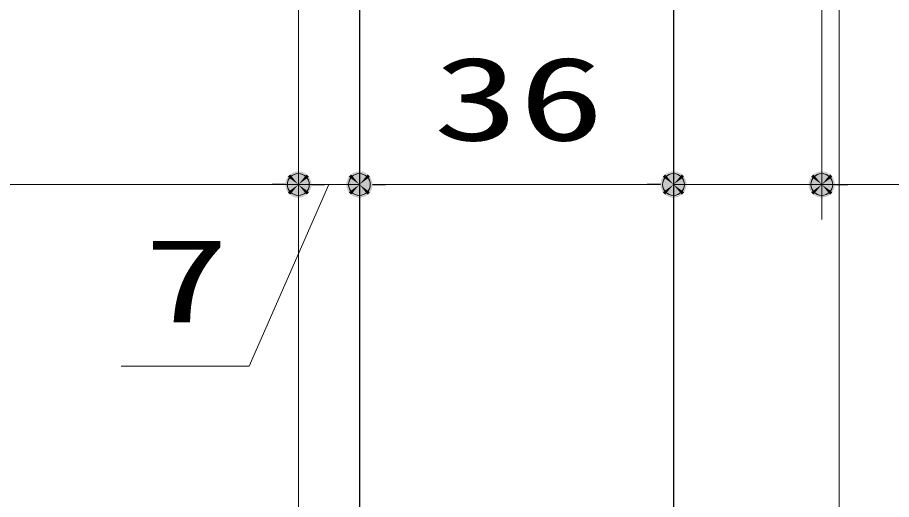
# Model space of a CAD drawing. Units: millimetres, scale not verified. Extents: x -1306 to 1306, y -607 to 607.
# Drawn here: x -563 to -462.8, y 317.9 to 373.1 of the extents above; entities that cross this region are included whole.
import ezdxf
from ezdxf.enums import TextEntityAlignment as Align

# ---------------------------------------------------------------- set-up
doc = ezdxf.new("R2010")
doc.units = ezdxf.units.MM
doc.header["$LTSCALE"] = 5
doc.header["$PDMODE"] = 32
doc.header["$PDSIZE"] = 2.5
for name, color, linetype, lineweight in [('0-4_線(白)', 7, 'Continuous', 30), ('0-5_寸法線', 3, 'Continuous', 13), ('0-6_0', 3, 'Continuous', 25), ('0-7_DEFPOINTS', 7, 'Continuous', 5), ('0-8_線(水)', 4, 'Continuous', 9)]:
    doc.layers.add(name, color=color, linetype=linetype, lineweight=lineweight)
doc.styles.add('ＭＳ ゴシック', font='')
doc.styles.get('ＭＳ ゴシック').set_extended_font_data('MS Gothic')

# ---------------------------------------------------------------- blocks, each defined once
blk = doc.blocks.new('_DOT')
at = {"layer": '0-6_0'}
blk.add_line((-2.5, 0), (-5, 0), dxfattribs=at)
for points in [[(0, 0), (-2.023, 1.469), (-1.822, 1.711)], [(0, 0), (-1.822, 1.711), (-1.594, 1.926)], [(0, 0), (-1.594, 1.926), (-1.34, 2.111)], [(0, 0), (-1.34, 2.111), (-1.064, 2.262)], [(0, 0), (-1.064, 2.262), (-0.773, 2.378)], [(0, 0), (-0.773, 2.378), (-0.468, 2.456)], [(0, 0), (-0.468, 2.456), (-0.157, 2.495)], [(0, 0), (-0.157, 2.495), (0.157, 2.495)], [(0, 0), (0.157, 2.495), (0.468, 2.456)], [(0, 0), (0.468, 2.456), (0.773, 2.378)], [(0, 0), (0.773, 2.378), (1.064, 2.262)], [(0, 0), (1.064, 2.262), (1.34, 2.111)], [(0, 0), (1.34, 2.111), (1.594, 1.926)], [(0, 0), (1.594, 1.926), (1.822, 1.711)], [(0, 0), (1.822, 1.711), (2.023, 1.469)], [(0, 0), (-2.5, 0), (-2.48, 0.313)], [(0, 0), (-2.48, -0.313), (-2.5, 0)], [(0, 0), (-2.48, 0.313), (-2.421, 0.622)], [(0, 0), (-2.421, -0.622), (-2.48, -0.313)], [(0, 0), (-2.421, 0.622), (-2.324, 0.92)], [(0, 0), (-2.324, -0.92), (-2.421, -0.622)], [(0, 0), (-2.324, 0.92), (-2.191, 1.204)], [(0, 0), (-2.191, -1.204), (-2.324, -0.92)], [(0, 0), (-2.191, 1.204), (-2.023, 1.469)], [(0, 0), (-2.023, -1.469), (-2.191, -1.204)], [(0, 0), (-1.822, -1.711), (-2.023, -1.469)], [(0, 0), (-1.594, -1.926), (-1.822, -1.711)], [(0, 0), (-1.34, -2.111), (-1.594, -1.926)], [(0, 0), (-1.064, -2.262), (-1.34, -2.111)], [(0, 0), (-0.773, -2.378), (-1.064, -2.262)], [(0, 0), (-0.468, -2.456), (-0.773, -2.378)], [(0, 0), (-0.157, -2.495), (-0.468, -2.456)], [(0, 0), (0.157, -2.495), (-0.157, -2.495)], [(0, 0), (2.023, 1.469), (2.191, 1.204)], [(0, 0), (2.191, 1.204), (2.324, 0.92)], [(0, 0), (2.324, 0.92), (2.421, 0.622)], [(0, 0), (2.421, 0.622), (2.48, 0.313)], [(0, 0), (2.48, 0.313), (2.5, 0)], [(0, 0), (0.468, -2.456), (0.157, -2.495)], [(0, 0), (0.773, -2.378), (0.468, -2.456)], [(0, 0), (1.064, -2.262), (0.773, -2.378)], [(0, 0), (1.34, -2.111), (1.064, -2.262)], [(0, 0), (1.594, -1.926), (1.34, -2.111)], [(0, 0), (1.822, -1.711), (1.594, -1.926)], [(0, 0), (2.023, -1.469), (1.822, -1.711)], [(0, 0), (2.191, -1.204), (2.023, -1.469)], [(0, 0), (2.324, -0.92), (2.191, -1.204)], [(0, 0), (2.421, -0.622), (2.324, -0.92)], [(0, 0), (2.48, -0.313), (2.421, -0.622)], [(0, 0), (2.5, 0), (2.48, -0.313)]]:
    blk.add_solid(points, dxfattribs=at)

msp = doc.modelspace()

# ---------------------------------------------------------------- linework, layer by layer
at = {"layer": '0-4_線(白)'}
for p, q in [((-523.836, 423.998), (-523.836, 207.478)), ((-487.835, 423.978), (-487.835, 207.478))]:
    msp.add_line(p, q, dxfattribs=at)
at = {"layer": '0-5_寸法線'}
for p, q in [((-470.835, 425.978), (-470.835, 349.998)), ((-530.835, 424.978), (-530.835, 349.998)), ((-530.835, 424.978), (-530.835, 349.998)), ((-523.836, 415.998), (-523.836, 349.998)), ((-523.836, 415.998), (-523.836, 349.998)), ((-487.835, 415.978), (-487.835, 349.998)), ((-487.835, 415.978), (-487.835, 349.998)), ((-530.835, 353.998), (-576.835, 353.998)), ((-533.835, 353.998), (-536.835, 353.998)), ((-530.835, 353.998), (-523.836, 353.998)), ((-530.835, 353.998), (-523.836, 353.998)), ((-527.835, 353.998), (-524.835, 353.998)), ((-520.836, 353.998), (-517.836, 353.998)), ((-520.836, 353.998), (-490.835, 353.998)), ((-490.835, 353.998), (-493.835, 353.998)), ((-487.835, 353.998), (-470.835, 353.998)), ((-487.835, 353.998), (-470.835, 353.998)), ((-440.502, 353.998), (-470.835, 353.998)), ((-467.835, 353.998), (-464.835, 353.998))]:
    msp.add_line(p, q, dxfattribs=at)
msp.add_lwpolyline([(-527.335, 353.998), (-536.463, 333.178), (-551.13, 333.178)], dxfattribs=at)
at = {"layer": '0-7_DEFPOINTS'}
for p in [(-530.835, 353.998), (-523.836, 353.998), (-487.835, 353.998), (-470.835, 353.998)]:
    msp.add_point(p, dxfattribs=at)
at = {"layer": '0-8_線(水)'}
for p, q in [((-468.835, 450.978), (-468.835, 207.478)), ((-530.835, 432.978), (-530.835, 207.478))]:
    msp.add_line(p, q, dxfattribs=at)

# ---------------------------------------------------------------- block references
at = {"layer": '0-5_寸法線', "xscale": 0.6, "yscale": 0.6}
for p in [(-530.835, 353.998), (-487.835, 353.998), (-487.835, 353.998)]:
    msp.add_blockref('_DOT', p, dxfattribs=at)
at = {"layer": '0-5_寸法線', "xscale": 0.6, "yscale": 0.6, "rotation": 180}
for p in [(-530.835, 353.998), (-523.836, 353.998), (-523.836, 353.998), (-470.835, 353.998)]:
    msp.add_blockref('_DOT', p, dxfattribs=at)

# ---------------------------------------------------------------- texts
at = {"layer": '0-5_寸法線', "style": 'ＭＳ ゴシック', "width": 1.5}
for s, p in [('36', (-515.359, 356.148)), ('7', (-548.558, 335.328))]:
    msp.add_text(s, height=9.604, dxfattribs=at).set_placement(p, align=Align.BOTTOM_LEFT)

doc.saveas('drawing.dxf')
